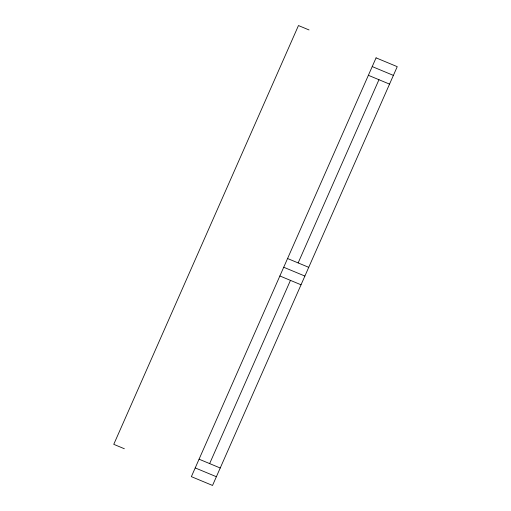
<?xml version="1.0" encoding="UTF-8"?>
<svg xmlns="http://www.w3.org/2000/svg" width="511" height="511" viewBox="0 0 511 511"><rect width="100%" height="100%" fill="white"/><g stroke="black" fill="none" stroke-linecap="round" stroke-linejoin="round"><path stroke-width="0.77" d="M209.644 463.598L290.452 280.379M298.149 262.929L378.958 79.71M309.053 29.957L298.469 25.55L113.761 444.334L124.345 448.741M372.225 66.583L393.387 75.392M368.374 75.302L389.542 84.117M287.565 258.521L308.733 267.336M283.72 267.247L304.882 276.055M279.875 275.972L301.036 284.78M199.066 459.191L220.228 467.999M195.215 467.916L216.383 476.725M376.07 57.858L191.37 476.642L212.531 485.45L397.239 66.666L376.07 57.858"/></g></svg>
